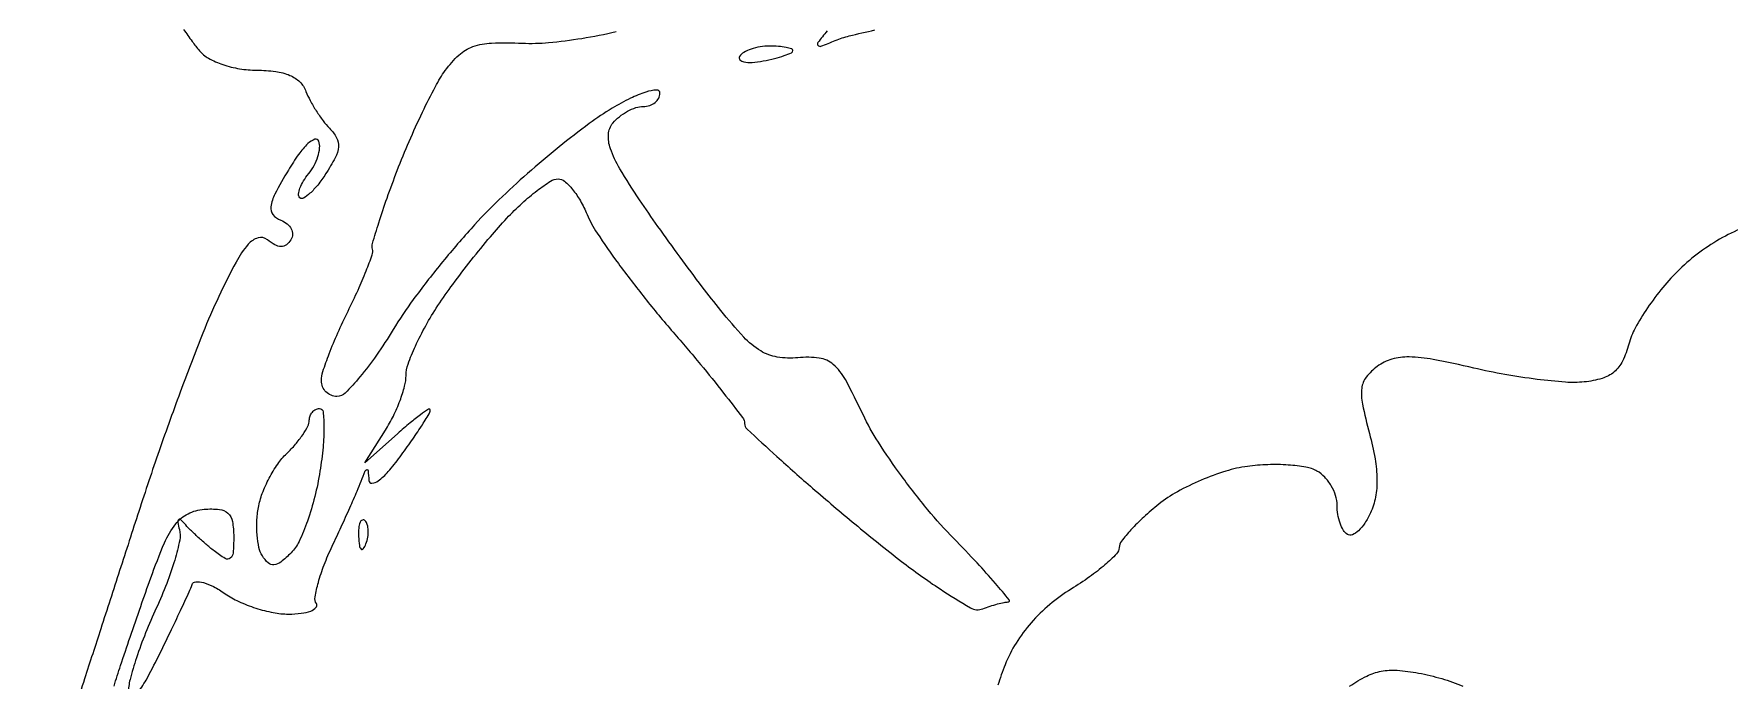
# Model space of a CAD drawing. Extents: x 0 to 102, y 0 to 135.
# Drawn here: x 80.98 to 92.84, y 67.81 to 72.33 of the extents above; entities that cross this region are included whole.
import ezdxf

# ---------------------------------------------------------------- set-up
doc = ezdxf.new("R2010")
doc.units = 0
doc.header["$MEASUREMENT"] = 0

msp = doc.modelspace()

# ---------------------------------------------------------------- linework, layer by layer
for points in [[(82.028392, 72.364383, 0.007601), (82.088323, 72.280142, 0.014795), (82.139112, 72.215123, 0.094702), (82.20323, 72.162286, 0.043461), (82.302804, 72.118591, 0.040469), (82.420325, 72.089113, 0.041239), (82.540314, 72.0792, -0.032951), (82.672614, 72.070472, -0.068652), (82.772029, 72.043081, -0.091157), (82.841702, 71.996658, -0.110258), (82.884771, 71.93115, 0.03204), (82.914149, 71.866417, 0.019676), (82.956463, 71.794107, 0.019699), (83.004172, 71.72558, 0.03298), (83.050102, 71.672521, -0.072948), (83.098838, 71.606211, -0.144771), (83.111722, 71.54285, -0.099637), (83.089352, 71.466646, -0.023975), (83.022226, 71.352631, -0.022455), (82.966556, 71.275461, -0.038735), (82.912766, 71.217405, -0.048858), (82.867646, 71.183215, -0.347059), (82.842185, 71.186215, -0.224168), (82.833089, 71.211576, -0.063503), (82.842632, 71.253552, -0.050723), (82.867004, 71.303786, -0.034925), (82.903943, 71.355211, 0.050135), (82.941473, 71.410958, 0.047579), (82.967935, 71.474026, 0.051191), (82.980224, 71.534682, 0.105223), (82.97483, 71.582611, 0.426863), (82.947131, 71.595724, 0.099071), (82.898386, 71.565011, 0.047928), (82.833166, 71.489936, 0.021614), (82.762012, 71.380443, 0.011743), (82.66791, 71.212038, 0.083992), (82.638809, 71.123775, 0.21052), (82.653704, 71.068691, 0.132091), (82.708543, 71.028785, -0.077376), (82.752362, 71.003646, -0.105984), (82.781022, 70.968517, -0.124156), (82.790094, 70.929076, -0.133947), (82.77893, 70.891289, -0.093027), (82.747356, 70.856646, -0.164434), (82.711028, 70.844599, -0.126728), (82.667807, 70.855996, -0.045726), (82.614999, 70.892228, 0.251104), (82.549595, 70.905533, 0.143897), (82.48033, 70.860431, 0.055373), (82.395909, 70.736277, 0.010847), (82.274657, 70.494486, 0.016461), (82.163657, 70.239247, 0.005216), (82.014711, 69.851631, 0.005202), (81.857566, 69.415763, 0.005762), (81.714968, 68.9913, -0.000077), (81.580833, 68.576459, -0.000082), (81.449096, 68.169478, -0.000078), (81.335491, 67.818898, -0.000374), (81.270583, 67.619209, 0.014102)], [(81.700512, 67.714552, 0.046444), (81.765818, 67.810404, 0.012046), (81.852327, 67.9761, 0.002064), (81.933992, 68.143896, 0.002691), (82.007262, 68.298153, 0.001998), (82.067434, 68.427961, 0.024769), (82.087631, 68.478449, -0.303159), (82.113358, 68.498051, -0.08276), (82.166777, 68.492542, -0.054913), (82.238646, 68.464035, -0.030929), (82.318774, 68.414999, 0.045542), (82.414325, 68.360291, 0.029433), (82.533251, 68.314147, 0.029532), (82.655891, 68.282541, 0.048333), (82.762617, 68.2722, 0.029073), (82.851538, 68.277375, 0.060754), (82.918825, 68.293671, 0.115378), (82.954649, 68.317591, 0.338595), (82.957411, 68.345294, -0.183965), (82.948433, 68.392049, -0.023601), (82.97126, 68.493489, -0.025048), (83.011638, 68.615898, -0.018437), (83.067993, 68.747144, 0.002931), (83.131067, 68.882315, 0.003039), (83.191787, 69.016605, 0.002929), (83.242952, 69.133457, 0.013132), (83.270696, 69.2028, -0.006148), (83.298059, 69.274061, -0.283281), (83.310096, 69.283018, -0.41404), (83.319481, 69.275155, -0.008416), (83.324321, 69.207514, 0.418499), (83.346426, 69.18799, 0.145202), (83.390722, 69.204542, 0.052231), (83.460063, 69.269187, 0.020112), (83.5425, 69.372, 0.006302), (83.623537, 69.484787, 0.009177), (83.691872, 69.586392, 0.005319), (83.746554, 69.673017, 0.138996), (83.754, 69.699283, 0.588972), (83.743011, 69.705376, 0.016484), (83.68692, 69.667717, 0.017637), (83.613285, 69.610629, 0.009256), (83.525642, 69.534797), (83.297283, 69.3297), (83.441042, 69.559373, 0.026269), (83.496067, 69.658504, 0.023619), (83.542571, 69.766388, 0.024335), (83.574982, 69.867188, 0.065702), (83.5848, 69.941585, -0.086707), (83.598815, 70.021795, -0.020442), (83.650339, 70.148276, -0.020446), (83.722509, 70.290843, -0.018868), (83.807912, 70.431011, -0.012681), (83.9121, 70.579982, -0.007868), (84.041503, 70.749706, -0.007891), (84.174593, 70.913305, -0.014103), (84.289808, 71.04285, -0.017819), (84.396221, 71.14813, -0.022651), (84.501961, 71.237033, -0.021476), (84.594916, 71.302123, -0.142944), (84.648632, 71.3178, -0.176853), (84.694061, 71.301213, -0.046265), (84.749422, 71.245045, -0.041117), (84.804643, 71.164934, -0.032166), (84.851264, 71.070122, 0.049187), (84.921348, 70.939042, 0.010329), (85.070471, 70.725655, 0.010734), (85.254657, 70.48441, 0.009981), (85.453436, 70.245272, -0.0049), (85.644917, 70.019621, -0.007456), (85.806351, 69.81956, -0.003319), (85.939544, 69.647019, -0.162927), (85.953309, 69.606536, 0.207123), (85.970395, 69.567566, 0.002456), (86.180008, 69.374547, 0.006899), (86.429075, 69.153663, 0.004393), (86.724641, 68.903235, 0.009001), (87.051656, 68.640879, 0.01806), (87.320683, 68.448002, 0.015563), (87.533815, 68.315927, 0.226259), (87.61986, 68.309148, -0.012931), (87.671337, 68.327389, -0.013215), (87.723318, 68.342802, -0.013072), (87.769085, 68.353793, -0.052434), (87.797679, 68.3568, 0.632037), (87.804676, 68.371529, 0.006284), (87.70791, 68.487269, 0.010598), (87.57967, 68.630535, 0.005796), (87.416756, 68.80095, -0.020629), (87.235731, 69.001918, -0.015082), (87.051125, 69.238887, -0.015289), (86.889618, 69.474413, -0.032274), (86.782296, 69.6681, 0.013375), (86.658365, 69.91316, 0.089396), (86.573522, 70.019534, 0.147176), (86.476196, 70.063811, 0.057477), (86.32701, 70.066776, -0.062906), (86.182427, 70.071215, -0.098431), (86.065997, 70.114054, -0.068475), (85.947505, 70.210964, -0.017896), (85.786457, 70.397299, -0.007235), (85.656895, 70.563386, -0.003908), (85.501951, 70.77141, -0.003891), (85.347407, 70.985797, -0.006118), (85.218368, 71.172572, -0.012508), (85.080204, 71.389401, -0.052009), (85.014464, 71.529628, -0.098692), (85.000572, 71.629867, -0.159763), (85.03188, 71.709199, -0.052184), (85.077387, 71.753663, -0.042543), (85.134223, 71.791266, -0.044166), (85.193215, 71.816989, -0.080902), (85.244859, 71.8254, 0.078471), (85.289378, 71.83243, 0.090565), (85.327166, 71.852775, 0.10078), (85.352429, 71.883049, 0.124262), (85.3614, 71.91859, 0.436437), (85.337882, 71.940402, 0.05777), (85.263105, 71.925967, 0.038134), (85.15521, 71.882581, 0.019459), (85.02678, 71.81284, 0.025904), (84.866775, 71.706129, 0.010028), (84.656187, 71.54268, 0.009896), (84.434598, 71.356084, 0.012067), (84.235079, 71.172509, 0.017948), (84.039365, 70.969445, 0.011888), (83.828936, 70.723284, 0.011972), (83.635676, 70.474057, 0.022697), (83.494324, 70.263059, -0.015876), (83.37772, 70.083763, -0.02243), (83.261953, 69.932492, -0.019637), (83.158892, 69.819016, -0.201198), (83.101625, 69.795, -0.100897), (83.06002, 69.803482, -0.098363), (83.024626, 69.827609, -0.097496), (83.000916, 69.863641, -0.09721), (82.9926, 69.90601, -0.079861), (83.002902, 69.9701, -0.011659), (83.047268, 70.094696, -0.012934), (83.107449, 70.240577, -0.010768), (83.178705, 70.39246, 0.008716), (83.248905, 70.540509, 0.012381), (83.305711, 70.674649, 0.008461), (83.348044, 70.787496, 0.150233), (83.349725, 70.825891, -0.135539), (83.350328, 70.866279, -0.005156), (83.394451, 71.011647, -0.008934), (83.452029, 71.183739, -0.006141), (83.52317, 71.376817, -0.01064), (83.606193, 71.580775, -0.009907), (83.699724, 71.785975, -0.009938), (83.790073, 71.965008, -0.03277), (83.859461, 72.077488, -0.052327), (83.954267, 72.184969, -0.101198), (84.052083, 72.243829, -0.075966), (84.183709, 72.268919, -0.020055), (84.398576, 72.268191, 0.03402), (84.5825, 72.272702, 0.016694), (84.815011, 72.302135, 0.016479), (85.055538, 72.348957, 0.023)], [(86.530571, 72.354112, 0.007988), (86.466405, 72.272539, 0.353315), (86.466988, 72.252259, 0.316822), (86.487772, 72.24697, 0.007191), (86.5881, 72.286905, -0.037315), (86.685689, 72.319094, -0.007479), (86.864177, 72.360708, -0.007866)], [(92.959268, 70.984637, 0.033327), (92.795803, 70.907581, 0.03206), (92.636501, 70.805197, 0.033877), (92.49468, 70.685001, 0.02743), (92.378476, 70.559049, 0.023493), (92.27021, 70.414647, 0.024167), (92.184266, 70.273851, 0.060167), (92.139643, 70.161977, -0.047211), (92.095738, 70.043064, -0.105205), (92.03706, 69.967095, -0.104741), (91.952356, 69.921397, -0.046529), (91.827174, 69.896926, -0.043584), (91.696988, 69.895242, -0.01275), (91.497635, 69.915178, -0.012705), (91.273437, 69.949195, -0.0133), (91.05468, 69.994128, 0.009789), (90.771487, 70.054373, 0.043171), (90.60192, 70.072027, 0.074778), (90.482426, 70.056183, 0.087792), (90.379979, 70.005905, 0.070245), (90.303286, 69.931295, 0.136547), (90.271253, 69.852806, 0.080493), (90.276219, 69.741434, 0.013909), (90.325118, 69.535396, -0.021434), (90.364206, 69.35892, -0.040545), (90.377882, 69.213957, -0.049562), (90.367238, 69.090523, -0.06069), (90.332347, 68.980196, -0.037629), (90.293039, 68.90871, -0.060487), (90.248352, 68.855526, -0.08478), (90.205504, 68.82733, -0.246422), (90.171229, 68.829746, -0.122411), (90.143489, 68.858148, -0.047711), (90.120217, 68.908274, -0.043553), (90.104341, 68.96987, -0.041324), (90.099, 69.034389, 0.077425), (90.088554, 69.101442, 0.056045), (90.0576, 69.17056, 0.055935), (90.011976, 69.23123, 0.07616), (89.958065, 69.273264, 0.085079), (89.880808, 69.300632, 0.025851), (89.757035, 69.315432, 0.025065), (89.614233, 69.317889, 0.024916), (89.471615, 69.306062, 0.041984), (89.319304, 69.272565, 0.025824), (89.146829, 69.209209, 0.025807), (88.98154, 69.128287, 0.041427), (88.851152, 69.041045, 0.017074), (88.745694, 68.951016, 0.022481), (88.656302, 68.861564, 0.020788), (88.589973, 68.782582, 0.158828), (88.573927, 68.7375, -0.18883), (88.555311, 68.693491, -0.021063), (88.474518, 68.617432, -0.023273), (88.3664, 68.532377, -0.016847), (88.238711, 68.447557, 0.036347), (88.087937, 68.338703, 0.038819), (87.958052, 68.211345, 0.040013), (87.852884, 68.069395, 0.04429), (87.775687, 67.917095, 0.022619), (87.725869, 67.774165, 0.017122)], [(81.54184, 67.767596, -0.005163), (81.587866, 67.912128, -0.002009), (81.654387, 68.111094, -0.001989), (81.728147, 68.325987, -0.002466), (81.798571, 68.525359, -0.0147), (81.894519, 68.769916, -0.064505), (81.973065, 68.903325, -0.111117), (82.059556, 68.974496, -0.097934), (82.172268, 69.005928, -0.043335), (82.278657, 69.004874, -0.163818), (82.338596, 68.978016, -0.164129), (82.370021, 68.920413, -0.043542), (82.37925, 68.814636, -0.017161), (82.375297, 68.699487, -0.222019), (82.355023, 68.662865, -0.303069), (82.318776, 68.661424, -0.028524), (82.241775, 68.714768, -0.011607), (82.184019, 68.762058, -0.009364), (82.124153, 68.815422, -0.009487), (82.070724, 68.866791, -0.023907), (82.034409, 68.9067, 0.041465), (82.007717, 68.934044, 0.420835), (81.993451, 68.93287, 0.221288), (81.988277, 68.913136, 0.022206), (81.999355, 68.8644, -0.119691), (82.001545, 68.790583, -0.019453), (81.966157, 68.650521, -0.020493), (81.910206, 68.485755, -0.016766), (81.837422, 68.3145, 0.014128), (81.762232, 68.140145, 0.015219), (81.698988, 67.966054, 0.014885), (81.65388, 67.813923, 0.067411), (81.642472, 67.7223, 0.387706)], [(90.186231, 67.768291, -0.032418), (90.305976, 67.837988, -0.06846), (90.407589, 67.872293, -0.066212), (90.518403, 67.878578, -0.026806), (90.668768, 67.859046, -0.025952), (90.830467, 67.820387, -0.029929), (90.979566, 67.766569)]]:
    msp.add_lwpolyline(points, format="xyb")
for points in [[(86.127793, 72.2484, 0.040387), (86.061658, 72.243049, 0.04303), (85.998681, 72.227139, 0.047181), (85.947549, 72.203826, 0.124427), (85.918853, 72.176021, 0.332306), (85.920937, 72.152424, 0.162929), (85.948637, 72.136636, 0.068119), (86.005847, 72.133257, 0.027972), (86.08306, 72.143583, 0.014046), (86.163142, 72.161237, 0.022106), (86.230624, 72.181321, 0.017898), (86.282363, 72.201344, 0.299976), (86.292, 72.215962, 0.323762), (86.28285, 72.228612, 0.03084), (86.243764, 72.238871, 0.030172), (86.190736, 72.246058, 0.018597)], [(82.979965, 69.7104, -0.384543), (83.004651, 69.68812, -0.024081), (83.01043, 69.581597, -0.025643), (83.004024, 69.440058, -0.015071), (82.982617, 69.271923, -0.022396), (82.946329, 69.094339, -0.023387), (82.89471, 68.923305, -0.023877), (82.836413, 68.780519, -0.087767), (82.780692, 68.700873, -0.026791), (82.708778, 68.636297, -0.144103), (82.660684, 68.616422, -0.215545), (82.620478, 68.629699, -0.068484), (82.579318, 68.679519, -0.085311), (82.555719, 68.738002, -0.032953), (82.542827, 68.824802, -0.031446), (82.540996, 68.922778, -0.033714), (82.551656, 69.017919, -0.045942), (82.578876, 69.115963, -0.030213), (82.626986, 69.222823, -0.03037), (82.686998, 69.322, -0.050248), (82.750379, 69.396446, 0.024548), (82.810712, 69.460355, 0.028024), (82.861699, 69.527217, 0.028889), (82.897944, 69.587999, 0.120565), (82.908, 69.629096, -0.08726), (82.913459, 69.66014, -0.094374), (82.92914, 69.686517, -0.100152), (82.952512, 69.70416, -0.112212)], [(83.297512, 68.926088, 0.296942), (83.278997, 68.929997, 0.208169), (83.263376, 68.914554, 0.077125), (83.254009, 68.873947, 0.028489), (83.253079, 68.81505, 0.018894), (83.258074, 68.751911, 0.168741), (83.27003, 68.727228, 0.470617), (83.285448, 68.728687, 0.054073), (83.304191, 68.763937, 0.051402), (83.317392, 68.810203, 0.05415), (83.320558, 68.857372, 0.060344), (83.313861, 68.898429, 0.126455)]]:
    msp.add_lwpolyline(points, format="xyb", close=True)

doc.saveas('drawing.dxf')
